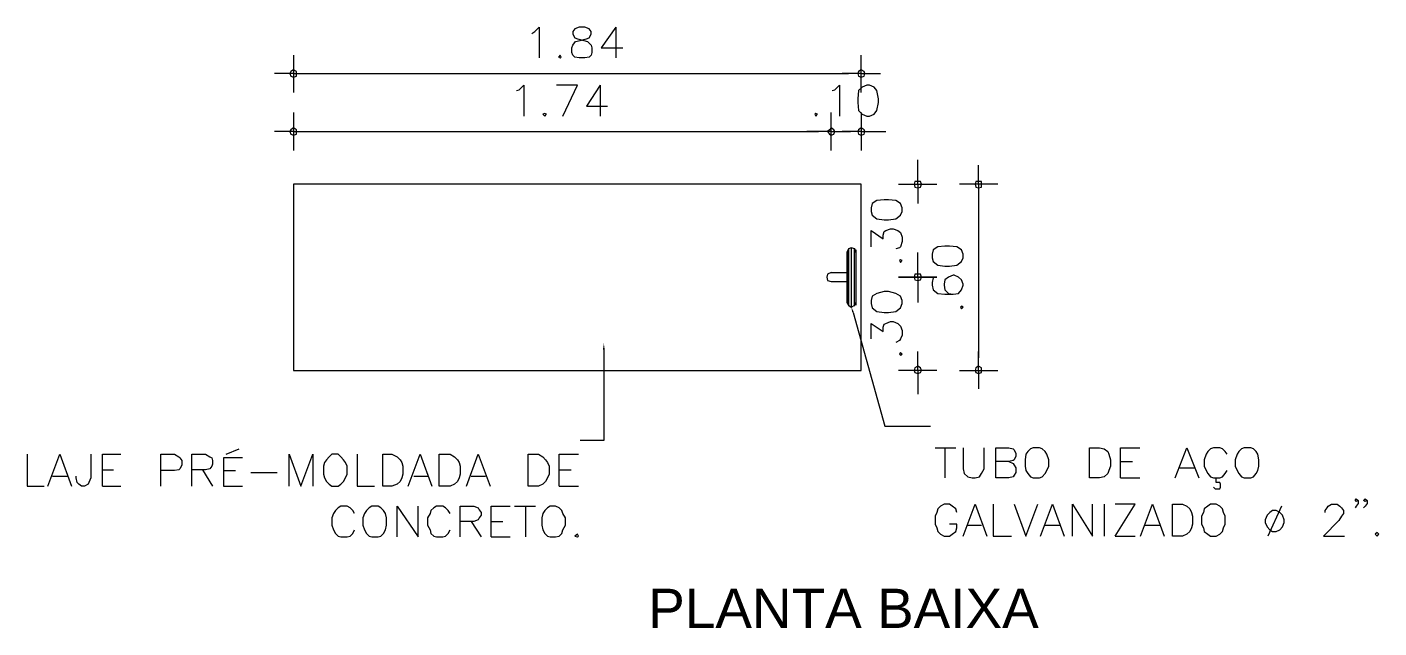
# Model space of a CAD drawing. Header units: millimetres. Extents: x 112 to 275, y 78 to 269.
# Drawn here: x 227.6 to 268.88, y 137.45 to 155.81 of the extents above; entities that cross this region are included whole.
import ezdxf

# ---------------------------------------------------------------- set-up
doc = ezdxf.new("R2010")
doc.units = ezdxf.units.MM
doc.header["$MEASUREMENT"] = 0
doc.layers.add('H', color=7, linetype='CONTINUOUS', lineweight=0)
doc.layers.add('P', color=7, linetype='CONTINUOUS', lineweight=20)
doc.styles.add('T1', font='arial.ttf')

msp = doc.modelspace()

# ---------------------------------------------------------------- hatches: boundary and pattern name
at = {"layer": 'H', "linetype": 'Continuous'}
for points in [[(252.799, 147.089), (252.771, 147.255), (252.854, 147.089)], [(245.188, 145.95), (245.216, 146.144), (245.243, 145.95)]]:
    msp.add_hatch(color=0, dxfattribs=at).paths.add_polyline_path(points)

# ---------------------------------------------------------------- linework, layer by layer
at = {"layer": 'P', "color": 1, "linetype": 'Continuous'}
for points in [[(243.021, 155.617), (243.104, 155.672), (243.243, 155.811), (243.243, 154.867)], [(244.466, 155.811), (244.327, 155.755), (244.271, 155.672), (244.271, 155.589), (244.327, 155.478), (244.41, 155.45), (244.604, 155.394), (244.716, 155.367), (244.827, 155.255), (244.854, 155.172), (244.854, 155.033), (244.827, 154.95), (244.771, 154.894), (244.632, 154.867), (244.466, 154.867), (244.327, 154.894), (244.271, 154.95), (244.243, 155.033), (244.243, 155.172), (244.271, 155.255), (244.354, 155.367), (244.493, 155.394), (244.688, 155.45), (244.771, 155.478), (244.827, 155.589), (244.827, 155.672), (244.771, 155.755), (244.632, 155.811), (244.466, 155.811)], [(245.577, 155.811), (245.132, 155.172), (245.799, 155.172)], [(245.577, 155.811), (245.577, 154.867)], [(243.882, 154.95), (243.827, 154.894), (243.882, 154.867), (243.91, 154.894), (243.882, 154.95)], [(242.549, 153.867), (242.632, 153.894), (242.771, 154.033), (242.771, 153.089)], [(243.966, 153.089), (244.41, 154.033), (243.771, 154.033)], [(245.104, 154.033), (244.688, 153.394), (245.327, 153.394)], [(245.104, 154.033), (245.104, 153.089)], [(252.188, 153.867), (252.271, 153.894), (252.41, 154.033), (252.41, 153.089)], [(253.243, 154.033), (253.104, 153.978), (252.993, 153.867), (252.966, 153.617), (252.966, 153.505), (252.993, 153.255), (253.104, 153.144), (253.243, 153.089), (253.327, 153.089), (253.466, 153.144), (253.549, 153.255), (253.604, 153.505), (253.604, 153.617), (253.549, 153.867), (253.466, 153.978), (253.327, 154.033), (253.243, 154.033)], [(243.41, 153.172), (243.354, 153.144), (243.41, 153.089), (243.466, 153.144), (243.41, 153.172)], [(251.688, 153.172), (251.66, 153.144), (251.688, 153.089), (251.743, 153.144), (251.688, 153.172)], [(253.382, 150.172), (253.41, 150.061), (253.549, 149.95), (253.771, 149.922), (253.91, 149.922), (254.132, 149.95), (254.271, 150.061), (254.327, 150.172), (254.327, 150.283), (254.271, 150.422), (254.132, 150.505), (253.91, 150.533), (253.771, 150.533), (253.549, 150.505), (253.41, 150.422), (253.382, 150.283), (253.382, 150.172)], [(253.382, 149.089), (253.382, 149.589), (253.743, 149.339), (253.743, 149.45), (253.771, 149.561), (253.827, 149.589), (253.966, 149.644), (254.049, 149.644), (254.188, 149.589), (254.271, 149.533), (254.327, 149.394), (254.327, 149.255), (254.271, 149.089), (254.243, 149.061), (254.132, 149.033)], [(255.243, 148.755), (255.271, 148.644), (255.41, 148.533), (255.632, 148.505), (255.771, 148.505), (255.993, 148.533), (256.132, 148.644), (256.188, 148.755), (256.188, 148.867), (256.132, 149.005), (255.993, 149.089), (255.771, 149.117), (255.632, 149.117), (255.41, 149.089), (255.271, 149.005), (255.243, 148.867), (255.243, 148.755)], [(254.243, 148.672), (254.271, 148.617), (254.327, 148.672), (254.271, 148.7), (254.243, 148.672)], [(255.382, 148.172), (255.271, 148.144), (255.243, 148.005), (255.243, 147.922), (255.271, 147.783), (255.41, 147.672), (255.632, 147.644), (255.882, 147.644), (256.049, 147.672), (256.132, 147.783), (256.188, 147.922), (256.188, 147.95), (256.132, 148.089), (256.049, 148.172), (255.91, 148.228), (255.882, 148.228), (255.743, 148.172), (255.632, 148.089), (255.604, 147.95), (255.604, 147.922), (255.632, 147.783), (255.743, 147.672), (255.882, 147.644)], [(253.382, 147.367), (253.41, 147.228), (253.549, 147.117), (253.771, 147.089), (253.91, 147.089), (254.132, 147.117), (254.271, 147.228), (254.327, 147.367), (254.327, 147.45), (254.271, 147.589), (254.132, 147.672), (253.91, 147.728), (253.771, 147.728), (253.549, 147.672), (253.41, 147.589), (253.382, 147.45), (253.382, 147.367)], [(256.104, 147.255), (256.132, 147.2), (256.188, 147.255), (256.132, 147.283), (256.104, 147.255)], [(253.382, 146.283), (253.382, 146.755), (253.743, 146.505), (253.743, 146.644), (253.771, 146.728), (253.827, 146.755), (253.966, 146.811), (254.049, 146.811), (254.188, 146.755), (254.271, 146.672), (254.327, 146.533), (254.327, 146.394), (254.271, 146.283), (254.243, 146.228), (254.132, 146.172)], [(254.243, 145.811), (254.271, 145.783), (254.327, 145.811), (254.271, 145.867), (254.243, 145.811)], [(233.688, 142.755), (234.077, 142.922)], [(255.327, 142.95), (255.966, 142.95)], [(255.632, 142.95), (255.632, 142.033)], [(256.188, 142.95), (256.188, 142.311), (256.216, 142.172), (256.327, 142.061), (256.466, 142.033), (256.549, 142.033), (256.688, 142.061), (256.743, 142.172), (256.827, 142.311), (256.827, 142.95)], [(257.188, 142.033), (257.188, 142.95), (257.577, 142.95), (257.716, 142.922), (257.743, 142.894), (257.799, 142.783), (257.799, 142.7), (257.743, 142.589), (257.716, 142.561), (257.577, 142.533), (257.188, 142.533)], [(258.327, 142.95), (258.243, 142.922), (258.16, 142.839), (258.104, 142.755), (258.077, 142.589), (258.077, 142.394), (258.104, 142.255), (258.16, 142.172), (258.243, 142.061), (258.327, 142.033), (258.521, 142.033), (258.604, 142.061), (258.688, 142.172), (258.743, 142.255), (258.799, 142.394), (258.799, 142.589), (258.743, 142.755), (258.688, 142.839), (258.604, 142.922), (258.521, 142.95), (258.327, 142.95)], [(260.049, 142.033), (260.049, 142.95), (260.354, 142.95), (260.493, 142.922), (260.604, 142.839), (260.632, 142.755), (260.688, 142.589), (260.688, 142.394), (260.632, 142.255), (260.604, 142.172), (260.493, 142.061), (260.354, 142.033), (260.049, 142.033)], [(260.993, 142.033), (260.993, 142.95), (261.577, 142.95)], [(262.66, 142.033), (263.021, 142.95), (263.382, 142.033)], [(264.243, 142.755), (264.188, 142.839), (264.104, 142.922), (264.021, 142.95), (263.827, 142.95), (263.743, 142.922), (263.66, 142.839), (263.604, 142.755), (263.549, 142.589), (263.549, 142.394), (263.604, 142.255), (263.66, 142.172), (263.743, 142.061), (263.827, 142.033), (264.021, 142.033), (264.104, 142.061), (264.188, 142.172), (264.243, 142.255)], [(264.771, 142.95), (264.688, 142.922), (264.604, 142.839), (264.549, 142.755), (264.493, 142.589), (264.493, 142.394), (264.549, 142.255), (264.604, 142.172), (264.688, 142.061), (264.771, 142.033), (264.966, 142.033), (265.049, 142.061), (265.132, 142.172), (265.188, 142.255), (265.216, 142.394), (265.216, 142.589), (265.188, 142.755), (265.132, 142.839), (265.049, 142.922), (264.966, 142.95), (264.771, 142.95)], [(227.604, 142.755), (227.604, 141.783), (228.132, 141.783)], [(228.243, 141.783), (228.604, 142.755), (228.966, 141.783)], [(229.549, 142.755), (229.549, 142.033), (229.493, 141.894), (229.466, 141.839), (229.354, 141.783), (229.271, 141.783), (229.188, 141.839), (229.132, 141.894), (229.104, 142.033), (229.104, 142.089)], [(229.91, 141.783), (229.91, 142.755), (230.466, 142.755)], [(231.688, 141.783), (231.688, 142.755), (232.104, 142.755), (232.243, 142.672), (232.271, 142.644), (232.327, 142.561), (232.327, 142.422), (232.271, 142.311), (232.243, 142.283), (232.104, 142.255), (231.688, 142.255)], [(232.632, 141.783), (232.632, 142.755), (233.049, 142.755), (233.188, 142.672), (233.243, 142.644), (233.271, 142.561), (233.271, 142.45), (233.243, 142.394), (233.188, 142.311), (233.049, 142.283), (232.632, 142.283)], [(234.188, 142.644), (233.604, 142.644), (233.604, 141.783), (234.188, 141.783)], [(235.604, 141.783), (235.604, 142.755), (235.966, 141.783), (236.327, 142.755), (236.327, 141.783)], [(236.91, 142.755), (236.827, 142.672), (236.743, 142.589), (236.688, 142.505), (236.66, 142.394), (236.66, 142.144), (236.688, 142.033), (236.743, 141.922), (236.827, 141.839), (236.91, 141.783), (237.104, 141.783), (237.188, 141.839), (237.271, 141.922), (237.327, 142.033), (237.382, 142.144), (237.382, 142.394), (237.327, 142.505), (237.271, 142.589), (237.188, 142.672), (237.104, 142.755), (236.91, 142.755)], [(237.688, 142.755), (237.688, 141.783), (238.216, 141.783)], [(238.466, 141.783), (238.466, 142.755), (238.743, 142.755), (238.91, 142.672), (238.993, 142.589), (239.049, 142.505), (239.077, 142.394), (239.077, 142.144), (239.049, 142.033), (238.993, 141.922), (238.91, 141.839), (238.743, 141.783), (238.466, 141.783)], [(239.243, 141.783), (239.604, 142.755), (239.966, 141.783)], [(240.188, 141.783), (240.188, 142.755), (240.521, 142.755), (240.66, 142.672), (240.743, 142.589), (240.799, 142.505), (240.827, 142.394), (240.827, 142.144), (240.799, 142.033), (240.743, 141.922), (240.66, 141.839), (240.521, 141.783), (240.188, 141.783)], [(241.021, 141.783), (241.382, 142.755), (241.743, 141.783)], [(242.91, 141.783), (242.91, 142.755), (243.216, 142.755), (243.354, 142.672), (243.438, 142.589), (243.493, 142.505), (243.549, 142.394), (243.549, 142.144), (243.493, 142.033), (243.438, 141.922), (243.354, 141.839), (243.216, 141.783), (242.91, 141.783)], [(243.854, 141.783), (243.854, 142.755), (244.438, 142.755)], [(257.577, 142.533), (257.716, 142.478), (257.743, 142.422), (257.799, 142.339), (257.799, 142.2), (257.743, 142.117), (257.716, 142.061), (257.577, 142.033), (257.188, 142.033)], [(260.993, 142.533), (261.354, 142.533)], [(228.382, 142.089), (228.827, 142.089)], [(229.91, 142.283), (230.243, 142.283)], [(232.966, 142.283), (233.271, 141.783)], [(233.604, 142.255), (233.966, 142.255)], [(234.438, 142.2), (235.243, 142.2)], [(239.41, 142.089), (239.827, 142.089)], [(241.16, 142.089), (241.604, 142.089)], [(243.854, 142.283), (244.216, 142.283)], [(260.993, 142.033), (261.577, 142.033)], [(262.799, 142.339), (263.243, 142.339)], [(263.827, 141.755), (263.882, 141.7), (264.021, 141.7), (264.049, 141.755), (264.049, 141.839), (264.021, 141.894), (263.91, 141.894), (263.91, 142.033)], [(229.91, 141.783), (230.466, 141.783)], [(243.854, 141.783), (244.438, 141.783)], [(237.604, 140.95), (237.549, 141.033), (237.466, 141.117), (237.382, 141.172), (237.188, 141.172), (237.104, 141.117), (237.021, 141.033), (236.966, 140.95), (236.91, 140.811), (236.91, 140.589), (236.966, 140.45), (237.021, 140.339), (237.104, 140.255), (237.188, 140.228), (237.382, 140.228), (237.466, 140.255), (237.549, 140.339), (237.604, 140.45)], [(238.132, 141.172), (238.049, 141.117), (237.966, 141.033), (237.91, 140.95), (237.854, 140.811), (237.854, 140.589), (237.91, 140.45), (237.966, 140.339), (238.049, 140.255), (238.132, 140.228), (238.327, 140.228), (238.41, 140.255), (238.493, 140.339), (238.549, 140.45), (238.577, 140.589), (238.577, 140.811), (238.549, 140.95), (238.493, 141.033), (238.41, 141.117), (238.327, 141.172), (238.132, 141.172)], [(238.91, 140.228), (238.91, 141.172), (239.549, 140.228), (239.549, 141.172)], [(240.521, 140.95), (240.466, 141.033), (240.382, 141.117), (240.299, 141.172), (240.104, 141.172), (240.021, 141.117), (239.938, 141.033), (239.91, 140.95), (239.827, 140.811), (239.827, 140.589), (239.91, 140.45), (239.938, 140.339), (240.021, 140.255), (240.104, 140.228), (240.299, 140.228), (240.382, 140.255), (240.466, 140.339), (240.521, 140.45)], [(240.827, 140.228), (240.827, 141.172), (241.243, 141.172), (241.382, 141.117), (241.41, 141.061), (241.466, 140.978), (241.466, 140.894), (241.41, 140.811), (241.382, 140.755), (241.243, 140.7), (240.827, 140.7)], [(241.771, 140.228), (241.771, 141.172), (242.354, 141.172)], [(242.493, 141.172), (243.132, 141.172)], [(242.827, 141.172), (242.827, 140.228)], [(243.577, 141.172), (243.493, 141.117), (243.41, 141.033), (243.354, 140.95), (243.327, 140.811), (243.327, 140.589), (243.354, 140.45), (243.41, 140.339), (243.493, 140.255), (243.577, 140.228), (243.743, 140.228), (243.854, 140.255), (243.938, 140.339), (243.966, 140.45), (244.049, 140.589), (244.049, 140.811), (243.966, 140.95), (243.938, 141.033), (243.854, 141.117), (243.743, 141.172), (243.577, 141.172)], [(255.993, 140.978), (255.966, 141.089), (255.854, 141.172), (255.771, 141.228), (255.604, 141.228), (255.493, 141.172), (255.41, 141.089), (255.382, 140.978), (255.327, 140.867), (255.327, 140.617), (255.382, 140.505), (255.41, 140.394), (255.493, 140.311), (255.604, 140.255), (255.771, 140.255), (255.854, 140.311), (255.966, 140.394), (255.993, 140.505), (255.993, 140.617), (255.771, 140.617)], [(256.188, 140.255), (256.549, 141.228), (256.91, 140.255)], [(257.104, 141.228), (257.104, 140.255), (257.66, 140.255)], [(257.743, 141.228), (258.104, 140.255), (258.466, 141.228)], [(258.549, 140.255), (258.91, 141.228), (259.271, 140.255)], [(259.521, 140.255), (259.521, 141.228), (260.132, 140.255), (260.132, 141.228)], [(260.493, 141.228), (260.493, 140.255)], [(260.827, 140.255), (261.438, 141.228), (260.827, 141.228)], [(261.604, 140.255), (261.966, 141.228), (262.327, 140.255)], [(262.577, 140.255), (262.577, 141.228), (262.882, 141.228), (263.021, 141.172), (263.104, 141.089), (263.16, 140.978), (263.188, 140.867), (263.188, 140.617), (263.16, 140.505), (263.104, 140.394), (263.021, 140.311), (262.882, 140.255), (262.577, 140.255)], [(263.743, 141.228), (263.66, 141.172), (263.549, 141.089), (263.521, 140.978), (263.466, 140.867), (263.466, 140.617), (263.521, 140.505), (263.549, 140.394), (263.66, 140.311), (263.743, 140.255), (263.91, 140.255), (264.021, 140.311), (264.104, 140.394), (264.132, 140.505), (264.188, 140.617), (264.188, 140.867), (264.132, 140.978), (264.104, 141.089), (264.021, 141.172), (263.91, 141.228), (263.743, 141.228)], [(265.91, 141.172), (265.493, 140.255)], [(267.243, 140.978), (267.243, 141.033), (267.299, 141.117), (267.327, 141.172), (267.438, 141.228), (267.604, 141.228), (267.688, 141.172), (267.743, 141.117), (267.799, 141.033), (267.799, 140.95), (267.743, 140.867), (267.66, 140.728), (267.188, 140.255), (267.827, 140.255)], [(268.243, 141.339), (268.188, 141.311), (268.16, 141.339), (268.188, 141.394), (268.243, 141.339), (268.243, 141.255), (268.188, 141.172), (268.16, 141.117)], [(268.521, 141.339), (268.466, 141.311), (268.41, 141.339), (268.466, 141.394), (268.521, 141.339), (268.521, 141.255), (268.466, 141.172), (268.41, 141.117)], [(265.632, 141.033), (265.549, 140.978), (265.466, 140.894), (265.41, 140.755), (265.41, 140.672), (265.466, 140.533), (265.549, 140.45), (265.632, 140.394), (265.743, 140.394), (265.854, 140.45), (265.938, 140.533), (265.993, 140.672), (265.993, 140.755), (265.938, 140.894), (265.854, 140.978), (265.743, 141.033), (265.632, 141.033)], [(241.16, 140.7), (241.466, 140.228)], [(241.771, 140.7), (242.132, 140.7)], [(256.327, 140.589), (256.743, 140.589)], [(258.688, 140.589), (259.16, 140.589)], [(261.743, 140.589), (262.216, 140.589)], [(268.827, 140.367), (268.771, 140.311), (268.827, 140.255), (268.882, 140.311), (268.827, 140.367)], [(241.771, 140.228), (242.354, 140.228)], [(244.41, 140.311), (244.327, 140.255), (244.41, 140.228), (244.438, 140.255), (244.41, 140.311)], [(260.827, 140.255), (261.438, 140.255)]]:
    msp.add_lwpolyline(points, dxfattribs=at)
at = {"layer": 'P', "color": 251, "linetype": 'Continuous'}
for points in [[(235.743, 154.95), (235.743, 154.394), (235.16, 154.394)], [(253.077, 154.394), (253.077, 154.95)], [(235.632, 154.394), (235.66, 154.311), (235.743, 154.283), (235.827, 154.311), (235.827, 154.394), (235.827, 154.45), (235.743, 154.505), (235.66, 154.45), (235.632, 154.394)], [(235.743, 154.394), (236.327, 154.394)], [(235.743, 154.394), (235.743, 153.811)], [(236.104, 154.394), (252.688, 154.394)], [(253.077, 154.394), (252.493, 154.394)], [(253.188, 154.394), (253.16, 154.45), (253.077, 154.505), (252.993, 154.45), (252.966, 154.394), (252.993, 154.311), (253.077, 154.283), (253.16, 154.311), (253.188, 154.394)], [(253.077, 153.811), (253.077, 154.394), (253.66, 154.394)], [(235.743, 153.2), (235.743, 152.617), (235.16, 152.617)], [(252.16, 152.617), (252.16, 153.2)], [(252.16, 152.617), (252.16, 153.2)], [(253.077, 153.2), (253.077, 152.617), (252.493, 152.617)], [(235.632, 152.617), (235.66, 152.533), (235.743, 152.505), (235.827, 152.533), (235.827, 152.617), (235.827, 152.672), (235.743, 152.728), (235.66, 152.672), (235.632, 152.617)], [(235.743, 152.617), (236.327, 152.617)], [(235.743, 152.617), (235.743, 152.033)], [(236.104, 152.617), (251.771, 152.617)], [(251.771, 152.617), (251.41, 152.617)], [(252.16, 152.617), (251.604, 152.617)], [(252.16, 152.617), (251.604, 152.617)], [(252.271, 152.617), (252.243, 152.672), (252.16, 152.728), (252.104, 152.672), (252.049, 152.617), (252.104, 152.533), (252.16, 152.505), (252.243, 152.533), (252.271, 152.617)], [(252.271, 152.617), (252.243, 152.672), (252.16, 152.728), (252.104, 152.672), (252.049, 152.617), (252.104, 152.533), (252.16, 152.505), (252.243, 152.533), (252.271, 152.617)], [(252.16, 152.033), (252.16, 152.617), (252.743, 152.617)], [(252.16, 152.033), (252.16, 152.617), (252.743, 152.617)], [(252.966, 152.617), (252.993, 152.533), (253.077, 152.505), (253.16, 152.533), (253.188, 152.617), (253.16, 152.672), (253.077, 152.728), (252.993, 152.672), (252.966, 152.617)], [(253.077, 152.617), (253.66, 152.617)], [(253.077, 152.617), (253.077, 152.033)], [(253.466, 152.617), (253.827, 152.617)], [(254.799, 151.394), (254.799, 151.755)], [(254.799, 151.005), (254.799, 151.589)], [(257.243, 151.005), (256.66, 151.005), (256.66, 151.589)], [(254.799, 150.894), (254.882, 150.922), (254.91, 151.005), (254.882, 151.089), (254.799, 151.089), (254.716, 151.089), (254.688, 151.005), (254.716, 150.922), (254.799, 150.894)], [(256.66, 151.089), (256.577, 151.089), (256.549, 151.005), (256.577, 150.922), (256.66, 150.894), (256.743, 150.922), (256.743, 151.005), (256.743, 151.089), (256.66, 151.089)], [(254.216, 151.005), (254.799, 151.005), (254.799, 150.422)], [(254.799, 151.005), (255.382, 151.005)], [(256.66, 151.005), (256.077, 151.005)], [(256.66, 151.005), (256.66, 150.422)], [(256.66, 150.617), (256.66, 145.7)], [(252.688, 149.033), (252.688, 147.283)], [(252.771, 149.061), (252.771, 147.255)], [(252.854, 149.033), (252.854, 147.283)], [(252.66, 148.978), (252.66, 147.339)], [(254.799, 148.533), (254.799, 148.922)], [(255.382, 148.172), (254.799, 148.172), (254.799, 148.755)], [(254.799, 148.172), (254.799, 148.755)], [(254.799, 148.255), (254.716, 148.255), (254.688, 148.172), (254.716, 148.089), (254.799, 148.061), (254.882, 148.089), (254.91, 148.172), (254.882, 148.255), (254.799, 148.255)], [(254.799, 148.061), (254.882, 148.089), (254.91, 148.172), (254.882, 148.255), (254.799, 148.255), (254.716, 148.255), (254.688, 148.172), (254.716, 148.089), (254.799, 148.061)], [(254.799, 148.172), (254.216, 148.172)], [(254.216, 148.172), (254.799, 148.172), (254.799, 147.589)], [(254.799, 148.172), (254.799, 147.589)], [(254.799, 148.172), (255.382, 148.172)], [(254.799, 147.783), (254.799, 147.394)], [(255.382, 145.311), (254.799, 145.311), (254.799, 145.894)], [(256.66, 145.311), (256.66, 145.894)], [(254.799, 145.311), (254.216, 145.311)], [(254.799, 145.45), (254.716, 145.394), (254.688, 145.311), (254.716, 145.255), (254.799, 145.228), (254.882, 145.255), (254.91, 145.311), (254.882, 145.394), (254.799, 145.45)], [(254.799, 145.311), (254.799, 144.755)], [(256.077, 145.311), (256.66, 145.311), (256.66, 144.755)], [(256.66, 145.228), (256.743, 145.255), (256.743, 145.311), (256.743, 145.394), (256.66, 145.45), (256.577, 145.394), (256.549, 145.311), (256.577, 145.255), (256.66, 145.228)], [(256.66, 145.311), (257.243, 145.311)], [(254.799, 144.95), (254.799, 144.589)]]:
    msp.add_lwpolyline(points, dxfattribs=at)
at = {"layer": 'P', "color": 0, "linetype": 'Continuous'}
for points in [[(253.077, 145.311), (253.077, 151.005), (235.743, 151.005), (235.743, 145.311), (253.077, 145.311)], [(252.91, 148.922), (252.882, 149.033), (252.771, 149.061), (252.688, 149.033), (252.632, 148.922)], [(252.632, 148.922), (252.632, 147.394)], [(252.91, 149.005), (252.91, 147.311)], [(252.91, 148.922), (252.91, 147.394)], [(252.16, 148.311), (252.049, 148.255), (252.021, 148.172), (252.049, 148.061), (252.16, 148.033)], [(252.16, 148.311), (252.632, 148.311)], [(252.16, 148.033), (252.632, 148.033)], [(252.632, 147.394), (252.688, 147.311), (252.771, 147.255), (252.882, 147.311), (252.91, 147.394)], [(252.827, 147.089), (253.799, 143.617), (255.188, 143.617)], [(245.216, 145.95), (245.216, 143.172), (244.493, 143.172)]]:
    msp.add_lwpolyline(points, dxfattribs=at)

# ---------------------------------------------------------------- texts
at = {"layer": 'P', "color": 5, "linetype": 'Continuous', "lineweight": 0, "insert": (246.57, 138.647), "char_height": 1.2, "width": 44.14067, "attachment_point": 1, "style": 'T1'}
msp.add_mtext('PLANTA BAIXA', dxfattribs=at)

doc.saveas('drawing.dxf')
